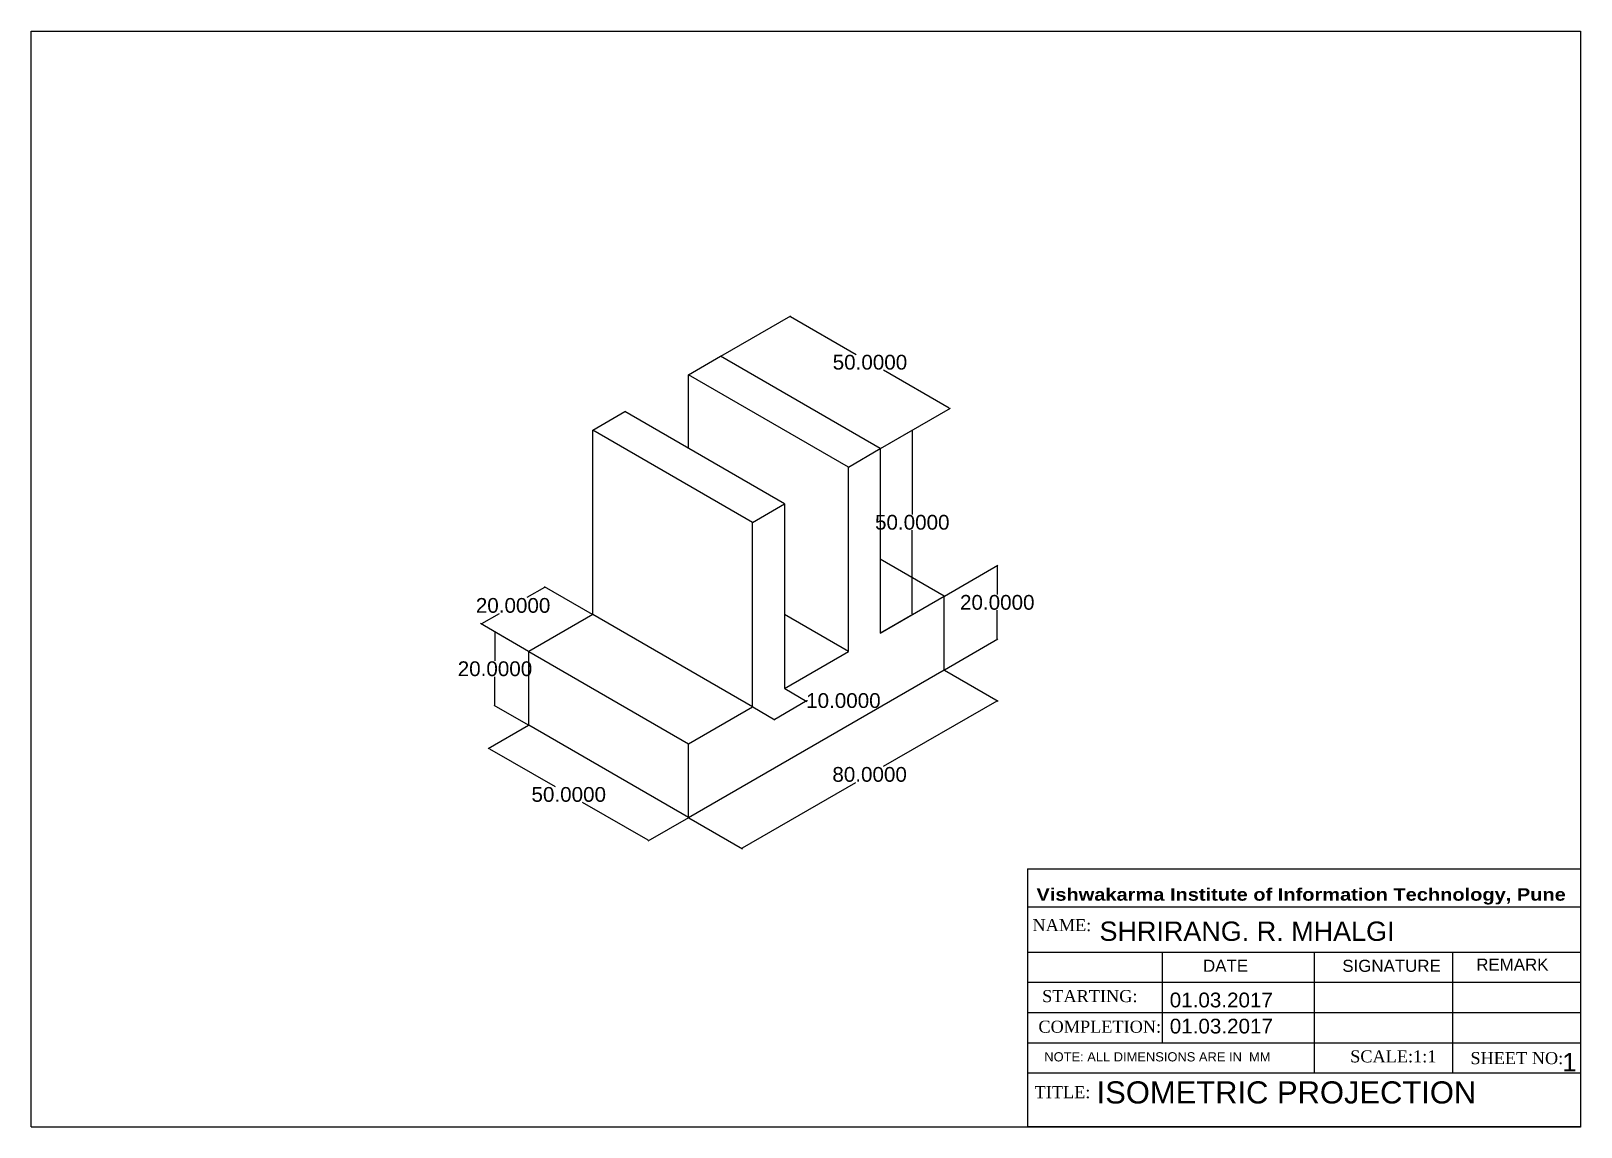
# Model space of a CAD drawing. Header units: inches. Extents: x 0 to 420, y 0 to 297.
import ezdxf

# ---------------------------------------------------------------- set-up
doc = ezdxf.new("R2010")
doc.units = ezdxf.units.IN
doc.header["$MEASUREMENT"] = 0
doc.styles.get("Standard").update_dxf_attribs({"font": 'arial.ttf'})
doc.dimstyles.get("Standard").update_dxf_attribs({"dimtxt": 0.18, "dimasz": 0.18, "dimexe": 0.18, "dimexo": 0.0625, "dimgap": 0.09, "dimtad": 0, "dimtih": 1, "dimtoh": 1, "dimdec": 4, "dimzin": 0, "dimdsep": 46, "dimtxsty": 'Standard', "dimcen": 0.09, "dimadec": 0, "dimazin": 0, "dimtfac": 1, "dimtdec": 4, "dimtofl": 0, "dimtmove": 0, "dimatfit": 3, "dimfxl": 1, "dimtolj": 1, "dimtzin": 0, "dimarcsym": 0})

# ---------------------------------------------------------------- blocks, each defined once
blk = doc.blocks.new('*D2')
at = {"color": 0, "lineweight": -2, "transparency": 16777216}
for p, q in [((134.88, 108.9), (123.93, 102.57)), ((124.27, 102.59), (142.07, 92.31)), ((167.26, 77.77), (149.45, 88.04)), ((178.19, 83.9), (167.23, 77.57))]:
    blk.add_line(p, q, dxfattribs=at)
at = {"color": 0, "transparency": 16777216}
for points in [[(124.28, 102.61), (124.25, 102.56), (124.11, 102.68)], [(167.27, 77.79), (167.24, 77.74), (167.41, 77.68)]]:
    blk.add_solid(points, dxfattribs=at)
at = {"layer": 'Defpoints', "color": 0, "transparency": 16777216}
for p in [(134.95, 108.93), (178.25, 83.93), (167.41, 77.68)]:
    blk.add_point(p, dxfattribs=at)
at = {"color": 0, "transparency": 16777216, "insert": (145.76, 90.18), "char_height": 0.18, "attachment_point": 5}
blk.add_mtext('\\A1;{\\H22.222x;50.0000}', dxfattribs=at)
blk = doc.blocks.new('*D3')
at = {"color": 0, "lineweight": -2, "transparency": 16777216}
for p, q in [((134.88, 128.97), (125.58, 134.34)), ((125.76, 134.06), (125.76, 126.37)), ((125.76, 114.42), (125.76, 122.1)), ((134.88, 108.97), (125.58, 114.34))]:
    blk.add_line(p, q, dxfattribs=at)
at = {"color": 0, "transparency": 16777216}
for points in [[(125.73, 134.06), (125.79, 134.06), (125.76, 134.24)], [(125.73, 114.42), (125.79, 114.42), (125.76, 114.24)]]:
    blk.add_solid(points, dxfattribs=at)
at = {"layer": 'Defpoints', "color": 0, "transparency": 16777216}
for p in [(125.76, 134.24), (134.95, 128.93), (134.95, 108.93)]:
    blk.add_point(p, dxfattribs=at)
at = {"color": 0, "transparency": 16777216, "insert": (125.76, 124.24), "char_height": 0.18, "attachment_point": 5}
blk.add_mtext('\\A1;{\\H22.222x;20.0000}', dxfattribs=at)
blk = doc.blocks.new('*D4')
at = {"color": 0, "lineweight": -2, "transparency": 16777216}
for p, q in [((139.18, 146.31), (134.37, 143.53)), ((152.2, 138.97), (139.15, 146.5)), ((122.17, 136.49), (126.98, 139.27)), ((134.88, 128.97), (121.83, 136.5))]:
    blk.add_line(p, q, dxfattribs=at)
at = {"color": 0, "transparency": 16777216}
for points in [[(139.16, 146.34), (139.19, 146.28), (139.33, 146.4)], [(122.15, 136.52), (122.18, 136.46), (122.01, 136.4)]]:
    blk.add_solid(points, dxfattribs=at)
at = {"layer": 'Defpoints', "color": 0, "transparency": 16777216}
for p in [(139.33, 146.4), (152.27, 138.93), (134.95, 128.93)]:
    blk.add_point(p, dxfattribs=at)
at = {"color": 0, "transparency": 16777216, "insert": (130.67, 141.4), "char_height": 0.18, "attachment_point": 5}
blk.add_mtext('\\A1;{\\H22.222x;20.0000}', dxfattribs=at)
blk = doc.blocks.new('*D5')
at = {"color": 0, "lineweight": -2, "transparency": 16777216}
for p, q in [((247.59, 143.97), (262.09, 152.34)), ((261.91, 152.05), (261.91, 144.37)), ((261.91, 132.41), (261.91, 140.1)), ((247.59, 123.97), (262.09, 132.34))]:
    blk.add_line(p, q, dxfattribs=at)
at = {"color": 0, "transparency": 16777216}
for points in [[(261.88, 152.05), (261.94, 152.05), (261.91, 152.23)], [(261.88, 132.41), (261.94, 132.41), (261.91, 132.23)]]:
    blk.add_solid(points, dxfattribs=at)
at = {"layer": 'Defpoints', "color": 0, "transparency": 16777216}
for p in [(247.53, 143.93), (261.91, 132.23), (247.53, 123.93)]:
    blk.add_point(p, dxfattribs=at)
at = {"color": 0, "transparency": 16777216, "insert": (261.91, 142.23), "char_height": 0.18, "attachment_point": 5}
blk.add_mtext('\\A1;{\\H22.222x;20.0000}', dxfattribs=at)
blk = doc.blocks.new('*D1')
at = {"color": 0, "lineweight": -2, "transparency": 16777216}
for p, q in [((247.59, 123.9), (262.13, 115.5)), ((261.79, 115.52), (231, 97.74)), ((192.82, 75.7), (223.61, 93.48)), ((178.31, 83.9), (192.84, 75.5))]:
    blk.add_line(p, q, dxfattribs=at)
at = {"color": 0, "transparency": 16777216}
for points in [[(261.78, 115.54), (261.81, 115.49), (261.95, 115.61)], [(192.81, 75.72), (192.84, 75.67), (192.66, 75.61)]]:
    blk.add_solid(points, dxfattribs=at)
at = {"layer": 'Defpoints', "color": 0, "transparency": 16777216}
for p in [(247.53, 123.93), (261.95, 115.61), (178.25, 83.93)]:
    blk.add_point(p, dxfattribs=at)
at = {"color": 0, "transparency": 16777216, "insert": (227.31, 95.61), "char_height": 0.18, "attachment_point": 5}
blk.add_mtext('\\A1;{\\H22.222x;80.0000}', dxfattribs=at)
blk = doc.blocks.new('*D6')
at = {"color": 0, "lineweight": -2, "transparency": 16777216}
for p, q in [((230.27, 183.97), (239.05, 189.04)), ((238.87, 188.75), (238.87, 166.06)), ((238.87, 139.11), (238.87, 161.8)), ((230.27, 133.97), (239.05, 139.04))]:
    blk.add_line(p, q, dxfattribs=at)
at = {"color": 0, "transparency": 16777216}
for points in [[(238.84, 188.75), (238.9, 188.75), (238.87, 188.93)], [(238.84, 139.11), (238.9, 139.11), (238.87, 138.93)]]:
    blk.add_solid(points, dxfattribs=at)
at = {"layer": 'Defpoints', "color": 0, "transparency": 16777216}
for p in [(230.21, 183.93), (238.87, 138.93), (230.21, 133.93)]:
    blk.add_point(p, dxfattribs=at)
at = {"color": 0, "transparency": 16777216, "insert": (238.87, 163.93), "char_height": 0.18, "attachment_point": 5}
blk.add_mtext('\\A1;{\\H22.222x;50.0000}', dxfattribs=at)
blk = doc.blocks.new('*D7')
at = {"color": 0, "lineweight": -2, "transparency": 16777216}
for p, q in [((186.97, 208.97), (205.93, 219.91)), ((205.91, 219.72), (223.71, 209.44)), ((248.9, 194.9), (231.09, 205.18)), ((230.27, 183.97), (249.23, 194.91))]:
    blk.add_line(p, q, dxfattribs=at)
at = {"color": 0, "transparency": 16777216}
for points in [[(205.92, 219.75), (205.89, 219.69), (205.75, 219.81)], [(248.91, 194.93), (248.88, 194.87), (249.05, 194.81)]]:
    blk.add_solid(points, dxfattribs=at)
at = {"layer": 'Defpoints', "color": 0, "transparency": 16777216}
for p in [(186.91, 208.93), (249.05, 194.81), (230.21, 183.93)]:
    blk.add_point(p, dxfattribs=at)
at = {"color": 0, "transparency": 16777216, "insert": (227.4, 207.31), "char_height": 0.18, "attachment_point": 5}
blk.add_mtext('\\A1;{\\H22.222x;50.0000}', dxfattribs=at)
blk = doc.blocks.new('*D8')
at = {"color": 0, "lineweight": -2, "transparency": 16777216}
for p, q in [((204.29, 118.9), (210.3, 115.43)), ((195.63, 113.9), (201.64, 110.43)), ((201.61, 110.62), (209.96, 115.44)), ((210.12, 115.53), (210.27, 115.62)), ((210.27, 115.62), (210.45, 115.62))]:
    blk.add_line(p, q, dxfattribs=at)
at = {"color": 0, "transparency": 16777216}
for points in [[(209.95, 115.47), (209.98, 115.42), (210.12, 115.53)], [(201.6, 110.65), (201.63, 110.6), (201.46, 110.53)]]:
    blk.add_solid(points, dxfattribs=at)
at = {"layer": 'Defpoints', "color": 0, "transparency": 16777216}
for p in [(204.23, 118.93), (195.57, 113.93), (210.12, 115.53)]:
    blk.add_point(p, dxfattribs=at)
at = {"color": 0, "transparency": 16777216, "insert": (220.2, 115.62), "char_height": 0.18, "attachment_point": 5}
blk.add_mtext('\\A1;{\\H22.222x;10.0000}', dxfattribs=at)

msp = doc.modelspace()

# ---------------------------------------------------------------- linework, layer by layer
for p, q in [((-0.00171, 0.08539), (-0.00171, 297.08539)), ((-0.00171, 297.08539), (419.99829, 297.08539)), ((419.99829, 297.08539), (419.99829, 0.08539)), ((270.13672, 70.08534), (270.13672, 0.08534)), ((270.13672, 70.08534), (419.99829, 70.08534)), ((-0.00171, 0.08539), (419.99829, 0.08539)), ((420.13672, 0.08534), (270.13672, 0.08534))]:
    msp.add_line(p, q)
at = {"color": 30, "true_color": 0xf26722}
for p, q in [((178.24761, 203.93231), (186.90786, 208.93231)), ((230.20913, 183.93231), (186.90786, 208.93231)), ((221.54888, 178.93231), (178.24761, 203.93231)), ((178.24761, 183.93231), (178.24761, 203.93231)), ((152.26684, 188.93231), (160.9271, 193.93231)), ((204.22837, 168.93231), (160.9271, 193.93231)), ((195.56811, 163.93231), (152.26684, 188.93231)), ((152.26684, 138.93231), (152.26684, 188.93231)), ((221.54888, 178.93231), (230.20913, 183.93231)), ((230.20913, 183.93231), (230.20913, 133.93231)), ((221.54888, 128.93231), (221.54888, 178.93231)), ((195.56811, 163.93231), (204.22837, 168.93231)), ((204.22837, 168.93231), (204.22837, 118.93231)), ((195.56811, 113.93231), (195.56811, 163.93231)), ((247.52964, 143.93231), (230.20913, 153.93231)), ((230.20913, 133.93231), (247.52964, 143.93231)), ((230.20913, 133.93231), (247.52964, 143.93231)), ((247.52964, 123.93231), (247.52964, 143.93231)), ((152.26684, 138.93231), (134.94634, 128.93231)), ((195.56811, 113.93231), (152.26684, 138.93231)), ((221.54888, 128.93231), (204.22837, 138.93231)), ((134.94634, 108.93231), (134.94634, 128.93231)), ((134.94634, 128.93231), (178.24761, 103.93231)), ((204.22837, 118.93231), (221.54888, 128.93231)), ((178.24761, 83.93231), (247.52964, 123.93231)), ((178.24761, 103.93231), (195.56811, 113.93231)), ((178.24761, 83.93231), (134.94634, 108.93231)), ((178.24761, 83.93231), (178.24761, 103.93231))]:
    msp.add_line(p, q, dxfattribs=at)
at = {"color": 7}
for p, q in [((420.13672, 59.68649), (270.13672, 59.68649)), ((420.13672, 47.40394), (270.13672, 47.40394)), ((306.61304, 47.40394), (306.61304, 22.83882)), ((347.82348, 47.40394), (347.82348, 14.65045)), ((420.13672, 39.21556), (270.13672, 39.21556)), ((420.13672, 30.97713), (270.13672, 31.02683)), ((420.13672, 22.83882), (270.13672, 22.83882)), ((420.13672, 14.65045), (270.13672, 14.65045))]:
    msp.add_line(p, q, dxfattribs=at)
at = {"color": 7, "true_color": 0xffffff}
msp.add_line((385.34107, 47.40394), (385.34107, 14.65045), dxfattribs=at)

# ---------------------------------------------------------------- texts
at = {"color": 51, "true_color": 0xf7f281}
msp.add_text('SHRIRANG. R. MHALGI', height=5.2305872, dxfattribs=at).set_placement((289.62138, 50.52586))
at = {"color": 7, "attachment_point": 1}
for s, insert, char_height, width in [('{\\fArial Black|b0|i0|c0|p34;Vishwakarma Institute of Information Technology, Pune}', (272.52997, 64.799), 3.3932628, 150.1832961), ('{\\fTimes New Roman|b0|i0|c0|p18;NAME:}', (271.45139, 56.42816), 3.2753486, 146.4562519), ('DATE', (317.69255, 45.41013), 3.275349, 10.791), ('SIGNATURE', (355.44429, 45.41013), 3.275349, 10.791), ('REMARK', (391.74385, 45.7391), 3.275349, 10.791), ('{\\fTimes New Roman|b0|i0|c0|p18;STARTING:}', (274.08049, 37.19333), 3.2753486, 10.791), ('{\\fTimes New Roman|b0|i0|c0|p18;COMPLETION:}', (273.06644, 28.90197), 3.2753486, 10.791), ('{\\fTimes New Roman|b0|i0|c0|p18;SCALE:1:1}', (357.57502, 20.86685), 3.2753486, 10.791), ('{\\fTimes New Roman|b0|i0|c0|p18;SHEET NO:}', (390.1684, 20.39094), 3.2753486, 36.0616299), ('{\\fTimes New Roman|b0|i0|c0|p18;TITLE:}', (272.03556, 11.15339), 3.2753486, 177.6465479)]:
    msp.add_mtext(s, dxfattribs=dict(at, insert=insert, char_height=char_height, width=width))
at = {"color": 61, "true_color": 0xedee99, "char_height": 4, "attachment_point": 1}
for insert in [(308.65939, 36.50264), (308.66693, 29.42108)]:
    msp.add_mtext_dynamic_manual_height_columns('01.03.2017', width=34.9734433, gutter_width=1, heights=[0], dxfattribs=dict(at, insert=insert))
at = {"attachment_point": 1}
for s, insert, char_height, width in [('NOTE: ALL DIMENSIONS ARE IN  MM', (274.66179, 20.35168), 2.5, 65.06872), ('1', (415.07023, 20.16272), 5, 3.6687416)]:
    msp.add_mtext(s, dxfattribs=dict(at, insert=insert, char_height=char_height, width=width))
at = {"color": 51, "true_color": 0xf7f281, "insert": (288.84241, 12.45788), "char_height": 6, "attachment_point": 1}
msp.add_mtext_dynamic_manual_height_columns('ISOMETRIC PROJECTION  ', width=104.6178712, gutter_width=1, heights=[0], dxfattribs=at)

# ---------------------------------------------------------------- dimensions: what is measured, and where the dimension line sits
at = {"color": 152, "true_color": 0x2776bb}
for p1, p2, distance, picture, middle in [((186.90786, 208.93231), (230.20913, 183.93231), 18.84209, '*D7', (227.40058, 207.31079)), ((230.20913, 183.93231), (230.20913, 133.93231), 8.66025, '*D6', (238.86938, 163.93231)), ((247.52964, 143.93231), (247.52964, 123.93231), 14.38035, '*D5', (261.90998, 142.2348)), ((134.94634, 128.93231), (152.26684, 138.93231), 12.93476, '*D4', (130.67183, 141.40019)), ((134.94634, 108.93231), (134.94634, 128.93231), 9.18715, '*D3', (125.75919, 124.23651)), ((178.24761, 83.93231), (247.52964, 123.93231), -14.41695, '*D1', (227.30558, 95.60867)), ((195.56811, 113.93231), (204.22837, 118.93231), -5.88765, '*D8', (220.20347, 115.62307)), ((134.94634, 108.93231), (178.24761, 83.93231), -10.83661, '*D2', (145.76036, 90.17578))]:
    dim = msp.add_aligned_dim(p1=p1, p2=p2, distance=distance, text='{\\H22.222x;<>}', dimstyle='Standard', dxfattribs=at)
    dim.commit()
    dim.dimension.update_dxf_attribs({"geometry": picture, "text_midpoint": middle})

doc.saveas('drawing.dxf')
